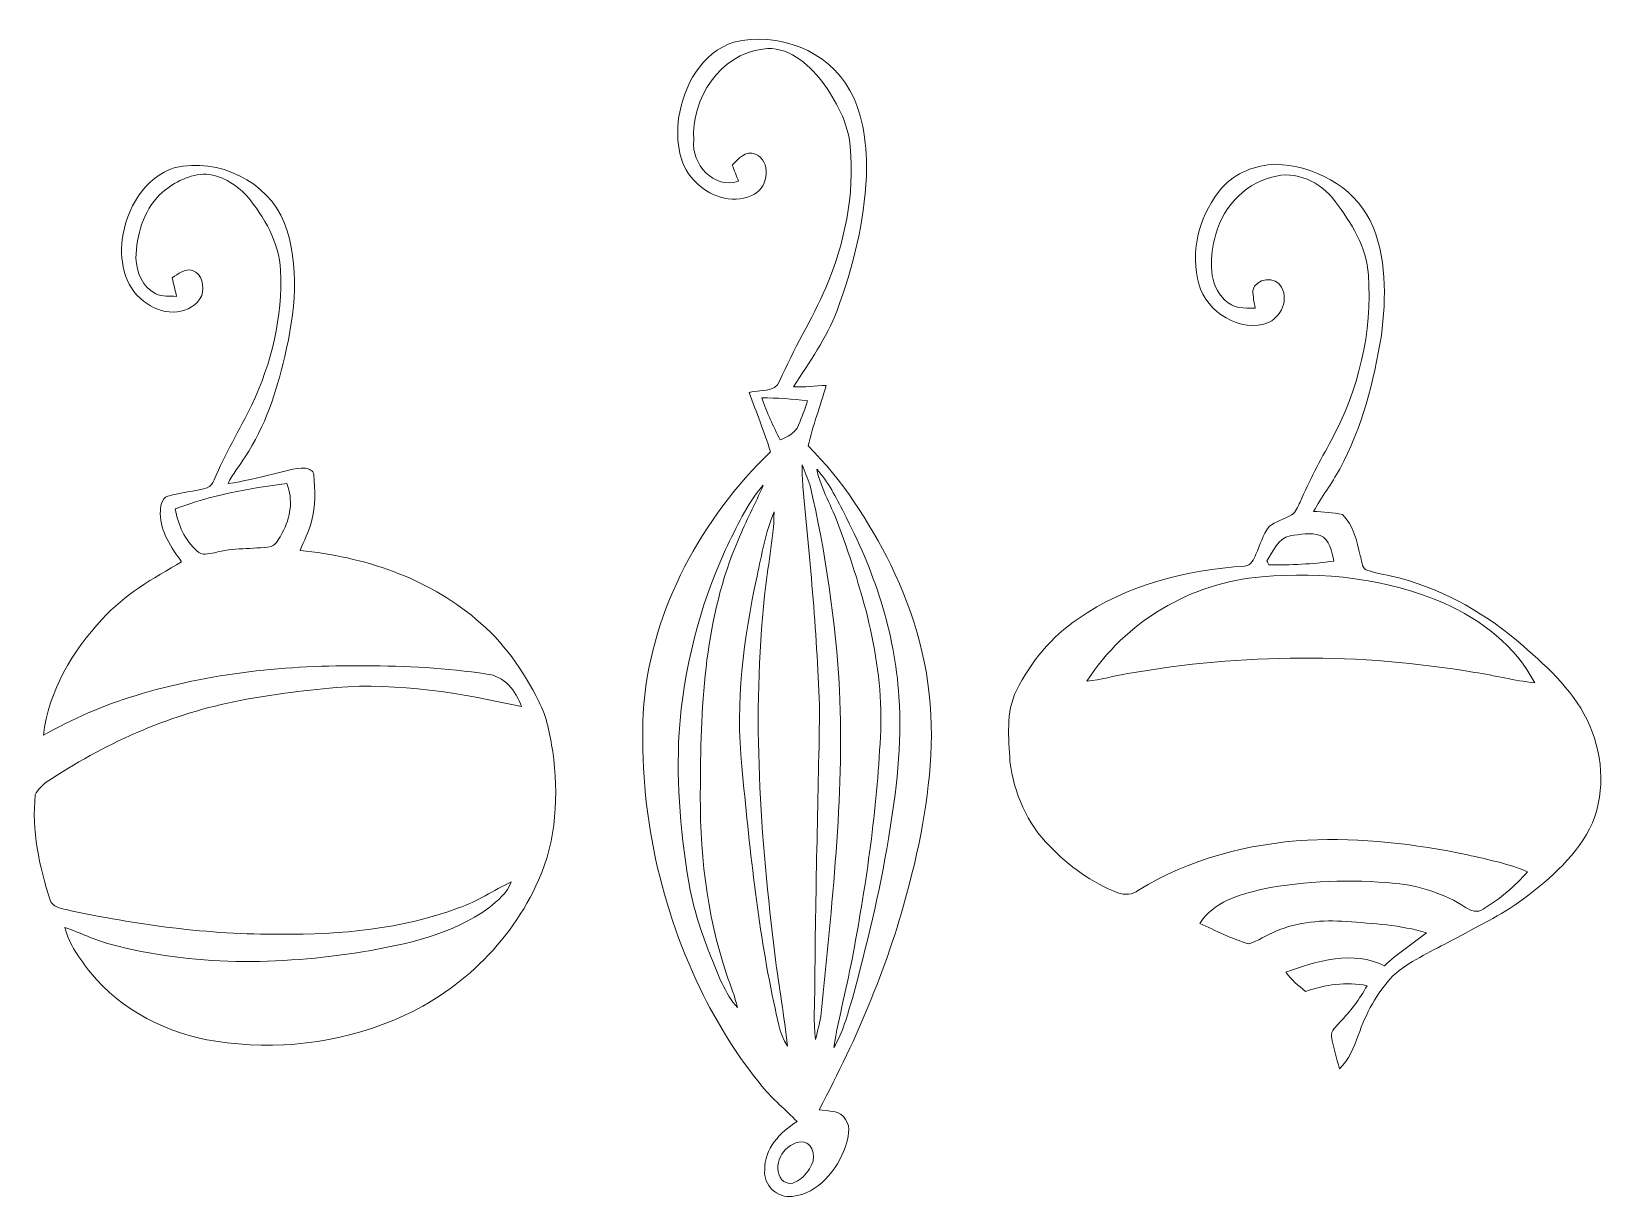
# Model space of a CAD drawing. Header units: centimetres. Extents: x -16.5 to 16.5, y -12.2 to 12.3.
import ezdxf

# ---------------------------------------------------------------- set-up
doc = ezdxf.new("R2010")
doc.units = ezdxf.units.CM
doc.header["$MEASUREMENT"] = 0
doc.layers.add('Layer 1', color=7, linetype='Continuous')

msp = doc.modelspace()

# ---------------------------------------------------------------- linework, layer by layer
at = {"layer": 'Layer 1', "color": 250, "lineweight": 9}
for points, knots in [([(-1.74946, 12.04893), (-0.84318, 12.27189), (0.2208, 11.87889), (0.67447, 11.03928), (0.67447, 11.03928), (0.97469, 10.496), (1.03466, 9.85395), (1.02231, 9.24363), (1.02231, 9.24363), (0.97892, 8.28091), (0.73727, 7.33476), (0.40707, 6.43306), (0.40707, 6.43306), (0.1894, 5.8538), (-0.17713, 5.35391), (-0.50381, 4.83498), (-0.50381, 4.83498), (-0.27591, 4.82228), (-0.04943, 4.85897), (0.17847, 4.86496), (0.17847, 4.86496), (0.06275, 4.44057), (-0.09705, 4.02888), (-0.19901, 3.60061), (-0.19901, 3.60061), (0.52384, 2.88306), (1.07487, 2.01205), (1.53384, 1.10753), (1.53384, 1.10753), (2.04254, 0.06542), (2.35757, -1.079), (2.38015, -2.24211), (2.38015, -2.24211), (2.39814, -3.36359), (2.20413, -4.47696), (1.92401, -5.55928), (1.92401, -5.55928), (1.50421, -7.21169), (0.83216, -8.78966), (0.03383, -10.29214), (0.03383, -10.29214), (0.2148, -10.32777), (0.48397, -10.29497), (0.58381, -10.49711), (0.58381, -10.49711), (0.70799, -10.66397), (0.63531, -10.8834), (0.58557, -11.06296), (0.58557, -11.06296), (0.4053, -11.55332), (0.02501, -12.04545), (-0.52991, -12.10577), (-0.52991, -12.10577), (-0.8393, -12.15058), (-1.14233, -11.87012), (-1.10635, -11.5565), (-1.10635, -11.5565), (-1.12081, -11.10953), (-0.7825, -10.76204), (-0.42866, -10.54015), (-0.42866, -10.54015), (-0.66926, -10.29214), (-0.94196, -10.07554), (-1.15715, -9.80355), (-1.15715, -9.80355), (-1.67644, -9.17841), (-2.10401, -8.48169), (-2.46031, -7.7525), (-2.46031, -7.7525), (-3.34437, -5.91029), (-3.76383, -3.84478), (-3.63718, -1.80325), (-3.63718, -1.80325), (-3.45373, 0.21253), (-2.42433, 2.07908), (-0.98746, 3.47749), (-0.98746, 3.47749), (-1.11305, 3.898), (-1.28168, 4.30405), (-1.43514, 4.71467), (-1.43514, 4.71467), (-1.21959, 4.78594), (-0.89186, 4.70269), (-0.79414, 4.95492), (-0.79414, 4.95492), (-0.50592, 5.62379), (-0.12069, 6.24503), (0.17459, 6.91037), (0.17459, 6.91037), (0.56158, 7.83535), (0.77995, 8.85206), (0.68329, 9.85606), (0.68329, 9.85606), (0.64096, 10.36618), (0.38202, 10.82656), (0.09027, 11.23437), (0.09027, 11.23437), (-0.21135, 11.60408), (-0.62622, 11.98084), (-1.14516, 11.90464), (-1.14516, 11.90464), (-2.04474, 11.79246), (-2.64517, 10.86501), (-2.59225, 9.99823), (-2.59225, 9.99823), (-2.64658, 9.5054), (-2.16856, 8.96212), (-1.65739, 9.13675), (-1.65739, 9.13675), (-1.6969, 9.24999), (-1.7417, 9.36041), (-1.78651, 9.47118), (-1.78651, 9.47118), (-1.65527, 9.60277), (-1.51487, 9.79327), (-1.2972, 9.70613), (-1.2972, 9.70613), (-0.97265, 9.56078), (-1.02733, 9.02492), (-1.32084, 8.86863), (-1.32084, 8.86863), (-1.70219, 8.65556), (-2.21725, 8.78856), (-2.5157, 9.0863), (-2.5157, 9.0863), (-2.90164, 9.41968), (-2.97113, 9.97918), (-2.90799, 10.45755), (-2.90799, 10.45755), (-2.8078, 11.12642), (-2.43174, 11.83409), (-1.74946, 12.04893), (-1.74946, 12.04893), (-1.74946, 12.04893), (-1.74946, 12.04893), (-1.74946, 12.04893)], [0, 0, 0, 0, 0.02857143, 0.02857143, 0.02857143, 0.02857143, 0.05714286, 0.05714286, 0.05714286, 0.05714286, 0.08571429, 0.08571429, 0.08571429, 0.08571429, 0.11428571, 0.11428571, 0.11428571, 0.11428571, 0.14285714, 0.14285714, 0.14285714, 0.14285714, 0.17142857, 0.17142857, 0.17142857, 0.17142857, 0.2, 0.2, 0.2, 0.2, 0.22857143, 0.22857143, 0.22857143, 0.22857143, 0.25714286, 0.25714286, 0.25714286, 0.25714286, 0.28571429, 0.28571429, 0.28571429, 0.28571429, 0.31428571, 0.31428571, 0.31428571, 0.31428571, 0.34285714, 0.34285714, 0.34285714, 0.34285714, 0.37142857, 0.37142857, 0.37142857, 0.37142857, 0.4, 0.4, 0.4, 0.4, 0.42857143, 0.42857143, 0.42857143, 0.42857143, 0.45714286, 0.45714286, 0.45714286, 0.45714286, 0.48571429, 0.48571429, 0.48571429, 0.48571429, 0.51428571, 0.51428571, 0.51428571, 0.51428571, 0.54285714, 0.54285714, 0.54285714, 0.54285714, 0.57142857, 0.57142857, 0.57142857, 0.57142857, 0.6, 0.6, 0.6, 0.6, 0.62857143, 0.62857143, 0.62857143, 0.62857143, 0.65714286, 0.65714286, 0.65714286, 0.65714286, 0.68571429, 0.68571429, 0.68571429, 0.68571429, 0.71428571, 0.71428571, 0.71428571, 0.71428571, 0.74285714, 0.74285714, 0.74285714, 0.74285714, 0.77142857, 0.77142857, 0.77142857, 0.77142857, 0.8, 0.8, 0.8, 0.8, 0.82857143, 0.82857143, 0.82857143, 0.82857143, 0.85714286, 0.85714286, 0.85714286, 0.85714286, 0.88571429, 0.88571429, 0.88571429, 0.88571429, 0.91428571, 0.91428571, 0.91428571, 0.91428571, 0.94285714, 0.94285714, 0.94285714, 0.94285714, 1, 1, 1, 1]), ([(-13.44581, 9.4225), (-12.54764, 9.63381), (-11.5073, 9.1438), (-11.16158, 8.27139), (-11.16158, 8.27139), (-10.82185, 7.37604), (-10.93615, 6.38261), (-11.1517, 5.47104), (-11.1517, 5.47104), (-11.32385, 4.73691), (-11.55845, 4.00207), (-11.98108, 3.37024), (-11.98108, 3.37024), (-12.09855, 3.18362), (-12.24002, 3.01147), (-12.33774, 2.81286), (-12.33774, 2.81286), (-12.02094, 2.85131), (-11.71156, 2.93527), (-11.40076, 3.00582), (-11.40076, 3.00582), (-11.17604, 3.05768), (-10.9545, 3.14623), (-10.71955, 3.13388), (-10.71955, 3.13388), (-10.6437, 3.1233), (-10.55974, 3.08202), (-10.54316, 3.00018), (-10.54316, 3.00018), (-10.51564, 2.67492), (-10.50188, 2.33837), (-10.59043, 2.01981), (-10.59043, 2.01981), (-10.64264, 1.80673), (-10.7513, 1.61412), (-10.82996, 1.41021), (-10.82996, 1.41021), (-9.50599, 1.28144), (-8.17566, 0.84365), (-7.14908, -0.0263), (-7.14908, -0.0263), (-6.58252, -0.48704), (-6.15954, -1.09911), (-5.83569, -1.74822), (-5.83569, -1.74822), (-5.66353, -2.07101), (-5.60145, -2.43825), (-5.54324, -2.79562), (-5.54324, -2.79562), (-5.42118, -3.69555), (-5.45786, -4.64945), (-5.84028, -5.48661), (-5.84028, -5.48661), (-6.42165, -6.8067), (-7.53925, -7.87032), (-8.86993, -8.41854), (-8.86993, -8.41854), (-10.03867, -8.90148), (-11.3429, -9.05425), (-12.59209, -8.86056), (-12.59209, -8.86056), (-13.59539, -8.70147), (-14.57011, -8.22169), (-15.21605, -7.423), (-15.21605, -7.423), (-15.43548, -7.13584), (-15.66549, -6.83704), (-15.75368, -6.47967), (-15.75368, -6.47967), (-15.43266, -6.58621), (-15.12997, -6.74285), (-14.80189, -6.82998), (-14.80189, -6.82998), (-13.08527, -7.29247), (-11.27094, -7.26884), (-9.52539, -6.98873), (-9.52539, -6.98873), (-8.60394, -6.83281), (-7.65179, -6.6289), (-6.88132, -6.06798), (-6.88132, -6.06798), (-6.69541, -5.91629), (-6.48868, -5.75754), (-6.41001, -5.52047), (-6.41001, -5.52047), (-6.77902, -5.70497), (-7.1258, -5.9364), (-7.51844, -6.0708), (-7.51844, -6.0708), (-8.70236, -6.50931), (-9.98011, -6.63349), (-11.23495, -6.62043), (-11.23495, -6.62043), (-12.74696, -6.63207), (-14.25261, -6.42217), (-15.72864, -6.10538), (-15.72864, -6.10538), (-15.85105, -6.07292), (-16.01121, -6.04505), (-16.0606, -5.90959), (-16.0606, -5.90959), (-16.28991, -5.19944), (-16.45183, -4.44944), (-16.37245, -3.69979), (-16.37245, -3.69979), (-16.32201, -3.59395), (-16.23346, -3.51034), (-16.14209, -3.43979), (-16.14209, -3.43979), (-14.95288, -2.64427), (-13.62361, -2.04208), (-12.21779, -1.75563), (-12.21779, -1.75563), (-11.51153, -1.60922), (-10.79433, -1.52315), (-10.07714, -1.45471), (-10.07714, -1.45471), (-8.77115, -1.35593), (-7.46693, -1.56866), (-6.19764, -1.85758), (-6.19764, -1.85758), (-6.30982, -1.53232), (-6.55641, -1.20953), (-6.92507, -1.17601), (-6.92507, -1.17601), (-7.7668, -1.0469), (-8.6198, -0.99645), (-9.47106, -1.00597), (-9.47106, -1.00597), (-11.09208, -0.97952), (-12.7265, -1.15026), (-14.27978, -1.62827), (-14.27978, -1.62827), (-14.9497, -1.82936), (-15.59211, -2.1151), (-16.20206, -2.45589), (-16.20206, -2.45589), (-16.09059, -1.53302), (-15.59776, -0.69412), (-14.97087, -0.02383), (-14.97087, -0.02383), (-14.50591, 0.4877), (-13.90231, 0.83271), (-13.30893, 1.17279), (-13.30893, 1.17279), (-13.52766, 1.47054), (-13.75343, 1.79862), (-13.75555, 2.18385), (-13.75555, 2.18385), (-13.75626, 2.3105), (-13.74109, 2.49959), (-13.59504, 2.54757), (-13.59504, 2.54757), (-13.32693, 2.62694), (-13.04365, 2.64493), (-12.77518, 2.7236), (-12.77518, 2.7236), (-12.70039, 2.74724), (-12.66018, 2.81991), (-12.62913, 2.88588), (-12.62913, 2.88588), (-12.40406, 3.42986), (-12.09926, 3.93504), (-11.83856, 4.46209), (-11.83856, 4.46209), (-11.42933, 5.33592), (-11.19191, 6.30253), (-11.24201, 7.27126), (-11.24201, 7.27126), (-11.26635, 7.85899), (-11.57891, 8.38815), (-11.94368, 8.83053), (-11.94368, 8.83053), (-12.1811, 9.07995), (-12.50319, 9.28809), (-12.85632, 9.28703), (-12.85632, 9.28703), (-13.1971, 9.25881), (-13.51884, 9.09406), (-13.76225, 8.85735), (-13.76225, 8.85735), (-14.11574, 8.51409), (-14.24944, 8.0068), (-14.26778, 7.52879), (-14.26778, 7.52879), (-14.2512, 7.23775), (-14.12985, 6.91425), (-13.84833, 6.78407), (-13.84833, 6.78407), (-13.71498, 6.71564), (-13.56011, 6.73645), (-13.41477, 6.72904), (-13.41477, 6.72904), (-13.4444, 6.85922), (-13.47721, 6.98904), (-13.5072, 7.11886), (-13.5072, 7.11886), (-13.37596, 7.19224), (-13.24685, 7.31889), (-13.08033, 7.27197), (-13.08033, 7.27197), (-12.87925, 7.20035), (-12.82916, 6.92907), (-12.8856, 6.74809), (-12.8856, 6.74809), (-13.08951, 6.32758), (-13.68535, 6.31559), (-14.02437, 6.57311), (-14.02437, 6.57311), (-14.4798, 6.84158), (-14.6121, 7.42542), (-14.5553, 7.91861), (-14.5553, 7.91861), (-14.46534, 8.5529), (-14.09281, 9.22635), (-13.44581, 9.4225), (-13.44581, 9.4225), (-13.44581, 9.4225), (-13.44581, 9.4225), (-13.44581, 9.4225)], [0, 0, 0, 0, 0.01785714, 0.01785714, 0.01785714, 0.01785714, 0.03571429, 0.03571429, 0.03571429, 0.03571429, 0.05357143, 0.05357143, 0.05357143, 0.05357143, 0.07142857, 0.07142857, 0.07142857, 0.07142857, 0.08928571, 0.08928571, 0.08928571, 0.08928571, 0.10714286, 0.10714286, 0.10714286, 0.10714286, 0.125, 0.125, 0.125, 0.125, 0.14285714, 0.14285714, 0.14285714, 0.14285714, 0.16071429, 0.16071429, 0.16071429, 0.16071429, 0.17857143, 0.17857143, 0.17857143, 0.17857143, 0.19642857, 0.19642857, 0.19642857, 0.19642857, 0.21428571, 0.21428571, 0.21428571, 0.21428571, 0.23214286, 0.23214286, 0.23214286, 0.23214286, 0.25, 0.25, 0.25, 0.25, 0.26785714, 0.26785714, 0.26785714, 0.26785714, 0.28571429, 0.28571429, 0.28571429, 0.28571429, 0.30357143, 0.30357143, 0.30357143, 0.30357143, 0.32142857, 0.32142857, 0.32142857, 0.32142857, 0.33928571, 0.33928571, 0.33928571, 0.33928571, 0.35714286, 0.35714286, 0.35714286, 0.35714286, 0.375, 0.375, 0.375, 0.375, 0.39285714, 0.39285714, 0.39285714, 0.39285714, 0.41071429, 0.41071429, 0.41071429, 0.41071429, 0.42857143, 0.42857143, 0.42857143, 0.42857143, 0.44642857, 0.44642857, 0.44642857, 0.44642857, 0.46428571, 0.46428571, 0.46428571, 0.46428571, 0.48214286, 0.48214286, 0.48214286, 0.48214286, 0.5, 0.5, 0.5, 0.5, 0.51785714, 0.51785714, 0.51785714, 0.51785714, 0.53571429, 0.53571429, 0.53571429, 0.53571429, 0.55357143, 0.55357143, 0.55357143, 0.55357143, 0.57142857, 0.57142857, 0.57142857, 0.57142857, 0.58928571, 0.58928571, 0.58928571, 0.58928571, 0.60714286, 0.60714286, 0.60714286, 0.60714286, 0.625, 0.625, 0.625, 0.625, 0.64285714, 0.64285714, 0.64285714, 0.64285714, 0.66071429, 0.66071429, 0.66071429, 0.66071429, 0.67857143, 0.67857143, 0.67857143, 0.67857143, 0.69642857, 0.69642857, 0.69642857, 0.69642857, 0.71428571, 0.71428571, 0.71428571, 0.71428571, 0.73214286, 0.73214286, 0.73214286, 0.73214286, 0.75, 0.75, 0.75, 0.75, 0.76785714, 0.76785714, 0.76785714, 0.76785714, 0.78571429, 0.78571429, 0.78571429, 0.78571429, 0.80357143, 0.80357143, 0.80357143, 0.80357143, 0.82142857, 0.82142857, 0.82142857, 0.82142857, 0.83928571, 0.83928571, 0.83928571, 0.83928571, 0.85714286, 0.85714286, 0.85714286, 0.85714286, 0.875, 0.875, 0.875, 0.875, 0.89285714, 0.89285714, 0.89285714, 0.89285714, 0.91071429, 0.91071429, 0.91071429, 0.91071429, 0.92857143, 0.92857143, 0.92857143, 0.92857143, 0.94642857, 0.94642857, 0.94642857, 0.94642857, 0.96428571, 0.96428571, 0.96428571, 0.96428571, 1, 1, 1, 1]), ([(8.46169, 8.99952), (8.74144, 9.31455), (9.16336, 9.47646), (9.57895, 9.49447), (9.57895, 9.49447), (10.37905, 9.46589), (11.19537, 9.05032), (11.56508, 8.31619), (11.56508, 8.31619), (11.91539, 7.56759), (11.90128, 6.71034), (11.79898, 5.90742), (11.79898, 5.90742), (11.63388, 4.94469), (11.39963, 3.97737), (10.9262, 3.11519), (10.9262, 3.11519), (10.75899, 2.81074), (10.5505, 2.53169), (10.37939, 2.22936), (10.37939, 2.22936), (10.58082, 2.21313), (10.78509, 2.21419), (10.9823, 2.16057), (10.9823, 2.16057), (11.21795, 1.93444), (11.28956, 1.60882), (11.35412, 1.30296), (11.35412, 1.30296), (11.39505, 1.21689), (11.37529, 1.05567), (11.48395, 1.00593), (11.48395, 1.00593), (11.7129, 0.92338), (11.95702, 0.89551), (12.19162, 0.83024), (12.19162, 0.83024), (13.14694, 0.57413), (14.0243, 0.06613), (14.76372, -0.58617), (14.76372, -0.58617), (15.31511, -1.05924), (15.86509, -1.57853), (16.16213, -2.25551), (16.16213, -2.25551), (16.4507, -2.93496), (16.48986, -3.74318), (16.1579, -4.41451), (16.1579, -4.41451), (15.81429, -5.05339), (15.24773, -5.5367), (14.66812, -5.95615), (14.66812, -5.95615), (14.20668, -6.27647), (13.69621, -6.51601), (13.2048, -6.78553), (13.2048, -6.78553), (12.80298, -6.99685), (12.38282, -7.18664), (12.04063, -7.49144), (12.04063, -7.49144), (11.70725, -7.84386), (11.46913, -8.28025), (11.31496, -8.73885), (11.31496, -8.73885), (11.21795, -8.9858), (11.12376, -9.25039), (10.92338, -9.43418), (10.92338, -9.43418), (10.85847, -9.21299), (10.7918, -8.99004), (10.75616, -8.76215), (10.75616, -8.76215), (10.73147, -8.63337), (10.85988, -8.55048), (10.92761, -8.46051), (10.92761, -8.46051), (11.15375, -8.23545), (11.34601, -7.97757), (11.49841, -7.69782), (11.49841, -7.69782), (11.0659, -7.60398), (10.62035, -7.67524), (10.20795, -7.81776), (10.20795, -7.81776), (10.06365, -7.69041), (9.90773, -7.57223), (9.79696, -7.41277), (9.79696, -7.41277), (10.44254, -7.18311), (11.21301, -6.94993), (11.86424, -7.2833), (11.86424, -7.2833), (12.132, -7.01837), (12.4502, -6.81834), (12.74513, -6.58798), (12.74513, -6.58798), (12.20079, -6.42782), (11.62929, -6.39395), (11.06661, -6.35479), (11.06661, -6.35479), (10.56955, -6.31775), (10.05131, -6.35726), (9.58988, -6.55764), (9.58988, -6.55764), (9.39515, -6.6349), (9.21805, -6.76825), (9.01626, -6.8194), (9.01626, -6.8194), (8.66455, -6.71498), (8.33611, -6.54494), (8.00273, -6.3936), (8.00273, -6.3936), (8.27825, -5.94169), (8.82471, -5.79352), (9.30835, -5.6764), (9.30835, -5.6764), (10.2203, -5.4993), (11.16151, -5.46544), (12.08543, -5.55575), (12.08543, -5.55575), (12.60931, -5.60443), (13.12154, -5.77024), (13.56251, -6.06022), (13.56251, -6.06022), (13.66729, -6.1276), (13.8151, -6.17946), (13.92658, -6.09797), (13.92658, -6.09797), (14.26948, -5.88101), (14.59615, -5.62525), (14.85615, -5.31092), (14.85615, -5.31092), (14.45433, -5.14159), (14.02359, -5.05692), (13.60096, -4.9585), (13.60096, -4.9585), (12.50136, -4.72566), (11.37458, -4.60042), (10.25028, -4.64805), (10.25028, -4.64805), (9.01556, -4.72637), (7.77766, -5.04316), (6.71898, -5.69757), (6.71898, -5.69757), (6.59515, -5.79599), (6.42864, -5.80446), (6.28506, -5.75189), (6.28506, -5.75189), (5.74355, -5.54023), (5.2567, -5.19803), (4.85877, -4.77576), (4.85877, -4.77576), (4.38217, -4.30797), (4.11053, -3.65781), (4.0248, -3.0034), (4.0248, -3.0034), (4.00328, -2.51163), (3.93132, -1.974), (4.16309, -1.51715), (4.16309, -1.51715), (4.4626, -0.92554), (4.89616, -0.38932), (5.45215, -0.02136), (5.45215, -0.02136), (6.46462, 0.70113), (7.71769, 0.99217), (8.94042, 1.0853), (8.94042, 1.0853), (9.06848, 1.09624), (9.13656, 1.22465), (9.17149, 1.33295), (9.17149, 1.33295), (9.26638, 1.52275), (9.31365, 1.74253), (9.44911, 1.90974), (9.44911, 1.90974), (9.586, 2.02157), (9.76485, 2.06356), (9.9155, 2.15351), (9.9155, 2.15351), (10.01357, 2.21243), (10.05131, 2.32708), (10.09859, 2.4248), (10.09859, 2.4248), (10.28873, 2.86683), (10.51945, 3.28981), (10.7484, 3.71279), (10.7484, 3.71279), (11.31461, 4.76901), (11.61941, 5.97798), (11.52628, 7.17848), (11.52628, 7.17848), (11.497, 7.75633), (11.16786, 8.26468), (10.83483, 8.71589), (10.83483, 8.71589), (10.54272, 9.11805), (10.00016, 9.38121), (9.50839, 9.22247), (9.50839, 9.22247), (8.89561, 9.07359), (8.43206, 8.5268), (8.30647, 7.91896), (8.30647, 7.91896), (8.20911, 7.49598), (8.17523, 6.97316), (8.52555, 6.65249), (8.52555, 6.65249), (8.68677, 6.47681), (8.93513, 6.47539), (9.15667, 6.48139), (9.15667, 6.48139), (9.13586, 6.60486), (9.11221, 6.72904), (9.10693, 6.85463), (9.10693, 6.85463), (9.17043, 7.11145), (9.58847, 7.16578), (9.70911, 6.91919), (9.70911, 6.91919), (9.8774, 6.61227), (9.66044, 6.22104), (9.33659, 6.14731), (9.33659, 6.14731), (8.71746, 6.00373), (8.05106, 6.4828), (7.95405, 7.10404), (7.95405, 7.10404), (7.80518, 7.77291), (8.02602, 8.48376), (8.46169, 8.99952), (8.46169, 8.99952), (8.46169, 8.99952), (8.46169, 8.99952), (8.46169, 8.99952)], [0, 0, 0, 0, 0.01666667, 0.01666667, 0.01666667, 0.01666667, 0.03333333, 0.03333333, 0.03333333, 0.03333333, 0.05, 0.05, 0.05, 0.05, 0.06666667, 0.06666667, 0.06666667, 0.06666667, 0.08333333, 0.08333333, 0.08333333, 0.08333333, 0.1, 0.1, 0.1, 0.1, 0.11666667, 0.11666667, 0.11666667, 0.11666667, 0.13333333, 0.13333333, 0.13333333, 0.13333333, 0.15, 0.15, 0.15, 0.15, 0.16666667, 0.16666667, 0.16666667, 0.16666667, 0.18333333, 0.18333333, 0.18333333, 0.18333333, 0.2, 0.2, 0.2, 0.2, 0.21666667, 0.21666667, 0.21666667, 0.21666667, 0.23333333, 0.23333333, 0.23333333, 0.23333333, 0.25, 0.25, 0.25, 0.25, 0.26666667, 0.26666667, 0.26666667, 0.26666667, 0.28333333, 0.28333333, 0.28333333, 0.28333333, 0.3, 0.3, 0.3, 0.3, 0.31666667, 0.31666667, 0.31666667, 0.31666667, 0.33333333, 0.33333333, 0.33333333, 0.33333333, 0.35, 0.35, 0.35, 0.35, 0.36666667, 0.36666667, 0.36666667, 0.36666667, 0.38333333, 0.38333333, 0.38333333, 0.38333333, 0.4, 0.4, 0.4, 0.4, 0.41666667, 0.41666667, 0.41666667, 0.41666667, 0.43333333, 0.43333333, 0.43333333, 0.43333333, 0.45, 0.45, 0.45, 0.45, 0.46666667, 0.46666667, 0.46666667, 0.46666667, 0.48333333, 0.48333333, 0.48333333, 0.48333333, 0.5, 0.5, 0.5, 0.5, 0.51666667, 0.51666667, 0.51666667, 0.51666667, 0.53333333, 0.53333333, 0.53333333, 0.53333333, 0.55, 0.55, 0.55, 0.55, 0.56666667, 0.56666667, 0.56666667, 0.56666667, 0.58333333, 0.58333333, 0.58333333, 0.58333333, 0.6, 0.6, 0.6, 0.6, 0.61666667, 0.61666667, 0.61666667, 0.61666667, 0.63333333, 0.63333333, 0.63333333, 0.63333333, 0.65, 0.65, 0.65, 0.65, 0.66666667, 0.66666667, 0.66666667, 0.66666667, 0.68333333, 0.68333333, 0.68333333, 0.68333333, 0.7, 0.7, 0.7, 0.7, 0.71666667, 0.71666667, 0.71666667, 0.71666667, 0.73333333, 0.73333333, 0.73333333, 0.73333333, 0.75, 0.75, 0.75, 0.75, 0.76666667, 0.76666667, 0.76666667, 0.76666667, 0.78333333, 0.78333333, 0.78333333, 0.78333333, 0.8, 0.8, 0.8, 0.8, 0.81666667, 0.81666667, 0.81666667, 0.81666667, 0.83333333, 0.83333333, 0.83333333, 0.83333333, 0.85, 0.85, 0.85, 0.85, 0.86666667, 0.86666667, 0.86666667, 0.86666667, 0.88333333, 0.88333333, 0.88333333, 0.88333333, 0.9, 0.9, 0.9, 0.9, 0.91666667, 0.91666667, 0.91666667, 0.91666667, 0.93333333, 0.93333333, 0.93333333, 0.93333333, 0.95, 0.95, 0.95, 0.95, 0.96666667, 0.96666667, 0.96666667, 0.96666667, 1, 1, 1, 1]), ([(-1.16738, 4.6025), (-1.06543, 4.30017), (-0.92396, 4.01265), (-0.78603, 3.72549), (-0.78603, 3.72549), (-0.63292, 3.78652), (-0.46853, 3.87013), (-0.4008, 4.03064), (-0.4008, 4.03064), (-0.32918, 4.19751), (-0.26392, 4.36684), (-0.21065, 4.54005), (-0.21065, 4.54005), (-0.52815, 4.58204), (-0.84741, 4.60638), (-1.16738, 4.6025), (-1.16738, 4.6025), (-1.16738, 4.6025), (-1.16738, 4.6025), (-1.16738, 4.6025)], [0, 0, 0, 0, 0.16666667, 0.16666667, 0.16666667, 0.16666667, 0.33333333, 0.33333333, 0.33333333, 0.33333333, 0.5, 0.5, 0.5, 0.5, 0.66666667, 0.66666667, 0.66666667, 0.66666667, 1, 1, 1, 1]), ([(-0.32601, 3.20479), (-0.32495, 3.05204), (-0.3186, 2.89999), (-0.30837, 2.74724), (-0.30837, 2.74724), (-0.15456, 1.17738), (-0.00568, -0.39461), (0.04194, -1.97187), (0.04194, -1.97187), (0.01231, -3.88499), (-0.04908, -5.7974), (-0.05684, -7.71087), (-0.05684, -7.71087), (-0.0653, -8.08023), (-0.08753, -8.4517), (-0.04308, -8.82), (-0.04308, -8.82), (0.00208, -8.63726), (0.0497, -8.45523), (0.07651, -8.26967), (0.07651, -8.26967), (0.29277, -6.0253), (0.56017, -3.77528), (0.46069, -1.51644), (0.46069, -1.51644), (0.37426, -0.07358), (0.17353, 1.36329), (-0.15773, 2.77052), (-0.15773, 2.77052), (-0.20359, 2.91939), (-0.26568, 3.06227), (-0.32601, 3.20479), (-0.32601, 3.20479), (-0.32601, 3.20479), (-0.32601, 3.20479), (-0.32601, 3.20479)], [0, 0, 0, 0, 0.1, 0.1, 0.1, 0.1, 0.2, 0.2, 0.2, 0.2, 0.3, 0.3, 0.3, 0.3, 0.4, 0.4, 0.4, 0.4, 0.5, 0.5, 0.5, 0.5, 0.6, 0.6, 0.6, 0.6, 0.7, 0.7, 0.7, 0.7, 0.8, 0.8, 0.8, 0.8, 1, 1, 1, 1]), ([(-0.01803, 3.11342), (0.07052, 2.69256), (0.30476, 2.32496), (0.44517, 1.92209), (0.44517, 1.92209), (0.96057, 0.51169), (1.40296, -0.96998), (1.31406, -2.4887), (1.31406, -2.4887), (1.24103, -4.0134), (1.02372, -5.52753), (0.74432, -7.02683), (0.74432, -7.02683), (0.61979, -7.68371), (0.45046, -8.33175), (0.33722, -8.99075), (0.33722, -8.99075), (0.52983, -8.67501), (0.62297, -8.3127), (0.7288, -7.96168), (0.7288, -7.96168), (1.02584, -6.85962), (1.29924, -5.74978), (1.48374, -4.62265), (1.48374, -4.62265), (1.64249, -3.63946), (1.77867, -2.6418), (1.70141, -1.64415), (1.70141, -1.64415), (1.62027, -0.29407), (1.17259, 1.01087), (0.54888, 2.2029), (0.54888, 2.2029), (0.38519, 2.52005), (0.22468, 2.84813), (-0.01803, 3.11342), (-0.01803, 3.11342), (-0.01803, 3.11342), (-0.01803, 3.11342), (-0.01803, 3.11342)], [0, 0, 0, 0, 0.09090909, 0.09090909, 0.09090909, 0.09090909, 0.18181818, 0.18181818, 0.18181818, 0.18181818, 0.27272727, 0.27272727, 0.27272727, 0.27272727, 0.36363636, 0.36363636, 0.36363636, 0.36363636, 0.45454545, 0.45454545, 0.45454545, 0.45454545, 0.54545455, 0.54545455, 0.54545455, 0.54545455, 0.63636364, 0.63636364, 0.63636364, 0.63636364, 0.72727273, 0.72727273, 0.72727273, 0.72727273, 0.81818182, 0.81818182, 0.81818182, 0.81818182, 1, 1, 1, 1]), ([(-13.4437, 2.27946), (-13.38408, 1.95102), (-13.24332, 1.6247), (-12.98791, 1.40139), (-12.98791, 1.40139), (-12.8923, 1.28956), (-12.74308, 1.34283), (-12.62208, 1.36505), (-12.62208, 1.36505), (-12.23508, 1.46948), (-11.82903, 1.43667), (-11.43568, 1.491), (-11.43568, 1.491), (-11.31856, 1.54427), (-11.26494, 1.67656), (-11.20391, 1.78133), (-11.20391, 1.78133), (-11.03211, 2.09072), (-10.96966, 2.47807), (-11.11042, 2.81003), (-11.11042, 2.81003), (-11.90276, 2.70984), (-12.69722, 2.57402), (-13.4437, 2.27946)], [0, 0, 0, 0, 0.14285714, 0.14285714, 0.14285714, 0.14285714, 0.28571429, 0.28571429, 0.28571429, 0.28571429, 0.42857143, 0.42857143, 0.42857143, 0.42857143, 0.57142857, 0.57142857, 0.57142857, 0.57142857, 0.71428571, 0.71428571, 0.71428571, 0.71428571, 1, 1, 1, 1]), ([(-1.92515, 1.42856), (-2.48113, 0.22735), (-2.80074, -1.07653), (-2.89987, -2.39521), (-2.89987, -2.39521), (-2.95561, -3.50152), (-2.86424, -4.61172), (-2.66457, -5.70039), (-2.66457, -5.70039), (-2.57285, -6.18299), (-2.40316, -6.64548), (-2.2303, -7.10409), (-2.2303, -7.10409), (-2.08002, -7.47027), (-1.94208, -7.85338), (-1.67715, -8.15607), (-1.67715, -8.15607), (-1.72548, -7.92147), (-1.82425, -7.70064), (-1.89798, -7.4738), (-1.89798, -7.4738), (-2.33296, -6.19145), (-2.47654, -4.82691), (-2.45326, -3.47754), (-2.45326, -3.47754), (-2.44938, -1.75704), (-2.35201, 0.0245), (-1.66374, 1.62682), (-1.66374, 1.62682), (-1.50464, 2.01699), (-1.30108, 2.38705), (-1.13881, 2.77511), (-1.13881, 2.77511), (-1.48488, 2.38282), (-1.70008, 1.89528), (-1.92515, 1.42856), (-1.92515, 1.42856), (-1.92515, 1.42856), (-1.92515, 1.42856), (-1.92515, 1.42856)], [0, 0, 0, 0, 0.09090909, 0.09090909, 0.09090909, 0.09090909, 0.18181818, 0.18181818, 0.18181818, 0.18181818, 0.27272727, 0.27272727, 0.27272727, 0.27272727, 0.36363636, 0.36363636, 0.36363636, 0.36363636, 0.45454545, 0.45454545, 0.45454545, 0.45454545, 0.54545455, 0.54545455, 0.54545455, 0.54545455, 0.63636364, 0.63636364, 0.63636364, 0.63636364, 0.72727273, 0.72727273, 0.72727273, 0.72727273, 0.81818182, 0.81818182, 0.81818182, 0.81818182, 1, 1, 1, 1]), ([(-1.26616, 0.8754), (-1.54732, -0.43024), (-1.72301, -1.77467), (-1.58578, -3.11029), (-1.58578, -3.11029), (-1.42703, -4.76412), (-1.2584, -6.42147), (-0.91867, -8.04989), (-0.91867, -8.04989), (-0.8333, -8.35539), (-0.81566, -8.693), (-0.63222, -8.96217), (-0.63222, -8.96217), (-0.69395, -8.33564), (-0.81284, -7.71687), (-0.88657, -7.09245), (-0.88657, -7.09245), (-1.20125, -4.58702), (-1.3794, -2.04561), (-1.10882, 0.47217), (-1.10882, 0.47217), (-1.05132, 1.05602), (-0.91797, 1.63105), (-0.9095, 2.21948), (-0.9095, 2.21948), (-1.08906, 1.7898), (-1.16985, 1.32872), (-1.26616, 0.8754), (-1.26616, 0.8754), (-1.26616, 0.8754), (-1.26616, 0.8754), (-1.26616, 0.8754)], [0, 0, 0, 0, 0.11111111, 0.11111111, 0.11111111, 0.11111111, 0.22222222, 0.22222222, 0.22222222, 0.22222222, 0.33333333, 0.33333333, 0.33333333, 0.33333333, 0.44444444, 0.44444444, 0.44444444, 0.44444444, 0.55555556, 0.55555556, 0.55555556, 0.55555556, 0.66666667, 0.66666667, 0.66666667, 0.66666667, 0.77777778, 0.77777778, 0.77777778, 0.77777778, 1, 1, 1, 1]), ([(9.88974, 1.71642), (9.62975, 1.6695), (9.53695, 1.3901), (9.40397, 1.19396), (9.40397, 1.19396), (9.41455, 1.17244), (9.43536, 1.12905), (9.44559, 1.10753), (9.44559, 1.10753), (9.89927, 1.10541), (10.35365, 1.12481), (10.80344, 1.18867), (10.80344, 1.18867), (10.76005, 1.38516), (10.72618, 1.63775), (10.51769, 1.72736), (10.51769, 1.72736), (10.31555, 1.7958), (10.09365, 1.74641), (9.88974, 1.71642), (9.88974, 1.71642), (9.88974, 1.71642), (9.88974, 1.71642), (9.88974, 1.71642)], [0, 0, 0, 0, 0.14285714, 0.14285714, 0.14285714, 0.14285714, 0.28571429, 0.28571429, 0.28571429, 0.28571429, 0.42857143, 0.42857143, 0.42857143, 0.42857143, 0.57142857, 0.57142857, 0.57142857, 0.57142857, 0.71428571, 0.71428571, 0.71428571, 0.71428571, 1, 1, 1, 1]), ([(9.29778, 0.85952), (7.83058, 0.74522), (6.423, -0.08063), (5.6363, -1.327), (5.6363, -1.327), (5.92523, -1.29208), (6.20674, -1.21411), (6.49355, -1.16614), (6.49355, -1.16614), (8.88609, -0.73998), (11.3513, -0.73081), (13.74666, -1.14074), (13.74666, -1.14074), (14.16894, -1.20177), (14.58275, -1.3143), (15.00749, -1.3584), (15.00749, -1.3584), (14.61132, -0.59393), (13.88742, -0.03865), (13.11413, 0.30954), (13.11413, 0.30954), (11.91927, 0.82425), (10.58613, 0.97347), (9.29778, 0.85952)], [0, 0, 0, 0, 0.14285714, 0.14285714, 0.14285714, 0.14285714, 0.28571429, 0.28571429, 0.28571429, 0.28571429, 0.42857143, 0.42857143, 0.42857143, 0.42857143, 0.57142857, 0.57142857, 0.57142857, 0.57142857, 0.71428571, 0.71428571, 0.71428571, 0.71428571, 1, 1, 1, 1]), ([(-0.39339, -10.96807), (-0.72817, -11.04109), (-0.96806, -11.46442), (-0.74969, -11.7604), (-0.74969, -11.7604), (-0.51756, -11.98089), (-0.2177, -11.6514), (-0.12739, -11.44432), (-0.12739, -11.44432), (-0.01239, -11.24923), (-0.13515, -10.91374), (-0.39339, -10.96807)], [0, 0, 0, 0, 0.25, 0.25, 0.25, 0.25, 0.5, 0.5, 0.5, 0.5, 1, 1, 1, 1])]:
    msp.add_open_spline(points, degree=3, knots=knots, dxfattribs=at)

doc.saveas('drawing.dxf')
